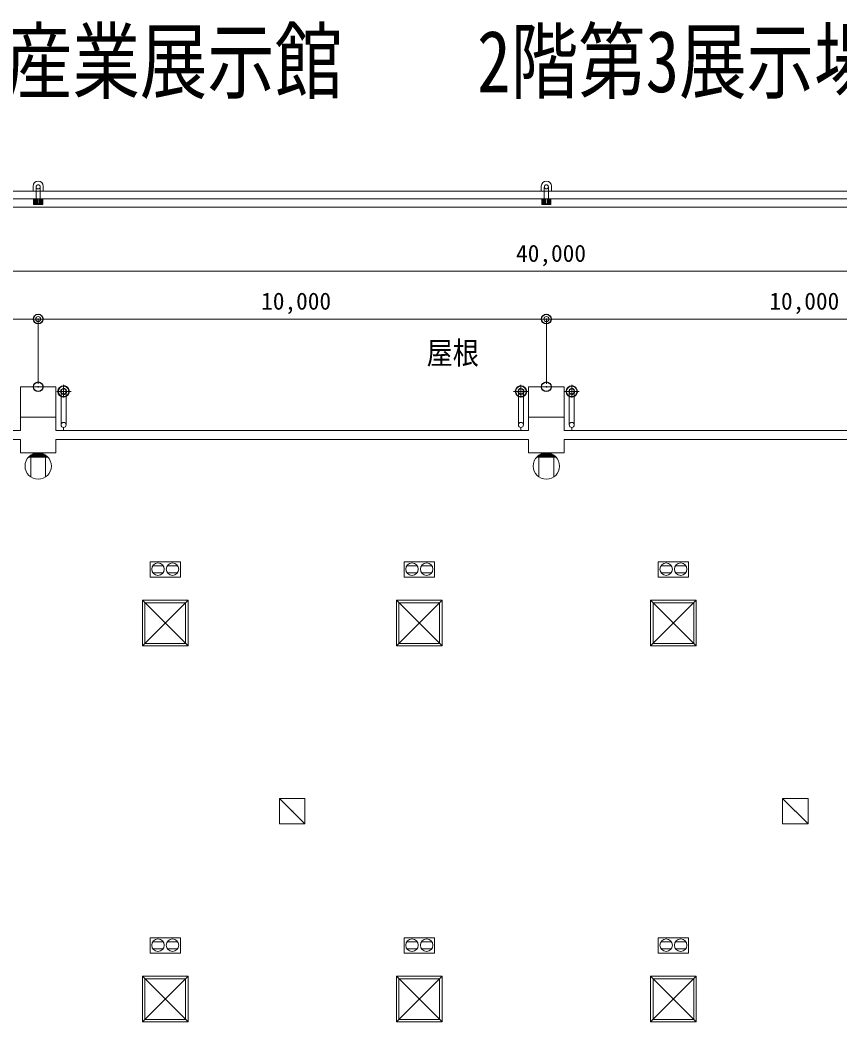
# Model space of a CAD drawing. Units: millimetres, scale not verified. Extents: x -18096 to 46307, y -19066 to 29624.
# Drawn here: x -1775 to 14359, y 9713 to 29431 of the extents above; entities that cross this region are included whole.
import ezdxf
from ezdxf.enums import TextEntityAlignment as Align

# ---------------------------------------------------------------- set-up
doc = ezdxf.new("R2010")
doc.units = ezdxf.units.MM
doc.header["$LTSCALE"] = 380
doc.header["$PDMODE"] = 32
doc.header["$PDSIZE"] = 190
doc.linetypes.add('USER1', pattern=[1.693333, 0.846667, -0.846667])
doc.linetypes.add('USER3', pattern=[6.773333, 5.503333, -0.423333, 0.423333, -0.423333])
for name, color, linetype, lineweight in [('0-1_C-7', 4, 'Continuous', 18), ('0-2_6-3', 1, 'Continuous', 18), ('0-3_C-2', 253, 'Continuous', 18), ('1-8_0-A', 8, 'Continuous', 18), ('1-9_0-9', 8, 'Continuous', 18), ('1-A_0-3', 8, 'Continuous', 18), ('1-E_0', 1, 'Continuous', 18), ('2-0_6-8', 253, 'Continuous', 18), ('2-9_0-7', 8, 'Continuous', 18), ('2-A_0-4', 8, 'USER3', 18), ('3-0_KUTAI', 1, 'Continuous', 18)]:
    doc.layers.add(name, color=color, linetype=linetype, lineweight=lineweight)
doc.layers.add('0-4_3-4', color=3, linetype='Continuous')
doc.layers.add('1-F_Defpoints', color=5, linetype='Continuous')
doc.styles.add('ＭＳ ゴシック', font='')
doc.styles.get('ＭＳ ゴシック').set_extended_font_data('MS Gothic')

# ---------------------------------------------------------------- blocks, each defined once
blk = doc.blocks.new('_Origin')
at = {"layer": '1-E_0'}
blk.add_line((0, 0), (-380, 0), dxfattribs=at)
blk.add_circle((0, 0), 190, dxfattribs=at)

msp = doc.modelspace()

# ---------------------------------------------------------------- linework, layer by layer
at = {"layer": '0-1_C-7', "color": 253}
for p, q in [((3831.9, 13613.1), (3331.9, 14113.1)), ((13731.9, 13613.1), (13231.9, 14113.1)), ((3599, 13863.1), (3567, 13863.1)), ((13499, 13863.1), (13467, 13863.1))]:
    msp.add_line(p, q, dxfattribs=at)
for points in [[(3831.9, 13613.1), (3831.9, 14113.1), (3331.9, 14113.1), (3331.9, 13613.1)], [(13731.9, 13613.1), (13731.9, 14113.1), (13231.9, 14113.1), (13231.9, 13613.1)]]:
    msp.add_lwpolyline(points, close=True, dxfattribs=at)
at = {"layer": '0-2_6-3'}
for p, q in [((-1223.7, 20828.1), (-1604.4, 20828.1)), ((-1596.3, 20840.2), (-1239.9, 20840.2)), ((-1584.1, 20852.4), (-1252, 20852.4)), ((-1563.9, 20828.1), (-1563.9, 20439.3)), ((-1559.8, 20872.6), (-1276.3, 20872.6)), ((-1535.5, 20884.8), (-1300.6, 20884.8)), ((-1337.1, 20901), (-1499.1, 20901)), ((-1272.3, 20828.1), (-1272.3, 20439.3)), ((8776.3, 20828.1), (8395.6, 20828.1)), ((8403.7, 20840.2), (8760.1, 20840.2)), ((8415.9, 20852.4), (8748, 20852.4)), ((8436.1, 20828.1), (8436.1, 20439.3)), ((8440.2, 20872.6), (8723.7, 20872.6)), ((8464.5, 20884.8), (8699.4, 20884.8)), ((8662.9, 20901), (8500.9, 20901)), ((8727.7, 20828.1), (8727.7, 20439.3))]:
    msp.add_line(p, q, dxfattribs=at)
for centre in [(-1418.1, 20653.9), (8581.9, 20653.9)]:
    msp.add_circle(centre, 259.2, dxfattribs=at)
at = {"layer": '0-3_C-2'}
for p, q in [((1531.9, 17113.1), (631.9, 18013.1)), ((6531.9, 17113.1), (5631.9, 18013.1)), ((11531.9, 17113.1), (10631.9, 18013.1)), ((1531.9, 9713.1), (631.9, 10613.1)), ((6531.9, 9713.1), (5631.9, 10613.1)), ((11531.9, 9713.1), (10631.9, 10613.1))]:
    msp.add_line(p, q, dxfattribs=at)
for points in [[(1531.9, 17113.1), (1531.9, 18013.1), (631.9, 18013.1), (631.9, 17113.1)], [(1531.9, 18013.1), (631.9, 17113.1), (1531.9, 17113.1)], [(6531.9, 17113.1), (6531.9, 18013.1), (5631.9, 18013.1), (5631.9, 17113.1)], [(6531.9, 18013.1), (5631.9, 17113.1), (6531.9, 17113.1)], [(11531.9, 17113.1), (11531.9, 18013.1), (10631.9, 18013.1), (10631.9, 17113.1)], [(11531.9, 18013.1), (10631.9, 17113.1), (11531.9, 17113.1)], [(1531.9, 9713.1), (1531.9, 10613.1), (631.9, 10613.1), (631.9, 9713.1)], [(1531.9, 10613.1), (631.9, 9713.1), (1531.9, 9713.1)], [(6531.9, 9713.1), (6531.9, 10613.1), (5631.9, 10613.1), (5631.9, 9713.1)], [(6531.9, 10613.1), (5631.9, 9713.1), (6531.9, 9713.1)], [(11531.9, 9713.1), (11531.9, 10613.1), (10631.9, 10613.1), (10631.9, 9713.1)], [(11531.9, 10613.1), (10631.9, 9713.1), (11531.9, 9713.1)]]:
    msp.add_lwpolyline(points, dxfattribs=at)
for points in [[(1481.9, 17163.1), (1481.9, 17963.1), (681.9, 17963.1), (681.9, 17163.1)], [(6481.9, 17163.1), (6481.9, 17963.1), (5681.9, 17963.1), (5681.9, 17163.1)], [(11481.9, 17163.1), (11481.9, 17963.1), (10681.9, 17963.1), (10681.9, 17163.1)], [(1481.9, 9763.1), (1481.9, 10563.1), (681.9, 10563.1), (681.9, 9763.1)], [(6481.9, 9763.1), (6481.9, 10563.1), (5681.9, 10563.1), (5681.9, 9763.1)], [(11481.9, 9763.1), (11481.9, 10563.1), (10681.9, 10563.1), (10681.9, 9763.1)]]:
    msp.add_lwpolyline(points, close=True, dxfattribs=at)
at = {"layer": '1-8_0-A'}
for p, q in [((-968.1, 21462), (-968.1, 22121.5)), ((-868.1, 21462), (-868.1, 22125)), ((8031.9, 21462), (8031.9, 22125)), ((8131.9, 21462), (8131.9, 22121.5)), ((9031.9, 21462), (9031.9, 22121.5)), ((9131.9, 21462), (9131.9, 22125))]:
    msp.add_line(p, q, dxfattribs=at)
for centre in [(-918.1, 22121.5), (8081.9, 22121.5), (9081.9, 22121.5)]:
    msp.add_arc(centre, 50, 0, 180, dxfattribs=at)
at = {"layer": '1-9_0-9'}
for p, q in [((-12018.1, 26063.1), (29181.9, 26063.1)), ((-1518.1, 26063.1), (-1518.1, 26163.1)), ((-1318.1, 26063.1), (-1318.1, 26163.1)), ((8481.9, 26063.1), (8481.9, 26163.1)), ((8681.9, 26063.1), (8681.9, 26163.1)), ((-11868.1, 25913.1), (29031.9, 25913.1)), ((-1508.1, 25913.1), (-1508.1, 25798.1)), ((-1491.6, 25913.1), (-1491.6, 25814.6)), ((-1344.6, 25913.1), (-1344.6, 25814.6)), ((-1328.1, 25913.1), (-1328.1, 25798.1)), ((8491.9, 25913.1), (8491.9, 25798.1)), ((8508.4, 25913.1), (8508.4, 25814.6)), ((8655.4, 25913.1), (8655.4, 25814.6)), ((8671.9, 25913.1), (8671.9, 25798.1)), ((-11868.1, 25748.1), (29031.9, 25748.1)), ((-1508.1, 25798.1), (-1328.1, 25798.1)), ((-1491.6, 25814.6), (-1344.6, 25814.6)), ((8491.9, 25798.1), (8671.9, 25798.1)), ((8508.4, 25814.6), (8655.4, 25814.6)), ((-918.1, 21413.1), (-918.1, 21353.1)), ((8081.9, 21413.1), (8081.9, 21353.1)), ((9081.9, 21413.1), (9081.9, 21353.1))]:
    msp.add_line(p, q, dxfattribs=at)
at = {"layer": '1-9_0-9', "linetype": 'USER1'}
for p, q in [((-1458, 26141.5), (-1458, 25913.1)), ((-1378.2, 26141.5), (-1378.2, 25913.1)), ((8542, 26141.5), (8542, 25913.1)), ((8621.8, 26141.5), (8621.8, 25913.1))]:
    msp.add_line(p, q, dxfattribs=at)
for centre in [(-1418.1, 26148.1), (8581.9, 26148.1)]:
    msp.add_circle(centre, 40, dxfattribs=at)
at = {"layer": '1-9_0-9'}
for centre in [(-918.1, 22121.5), (8081.9, 22121.5), (9081.9, 22121.5), (-918.1, 21463.1), (8081.9, 21463.1), (9081.9, 21463.1)]:
    msp.add_circle(centre, 50, dxfattribs=at)
for centre, radius, start, end in [((-1418.1, 26163.1), 100, 0, 180), ((8581.9, 26163.1), 100, 0, 180), ((-918.1, 22121.5), 112.5, 90, 270), ((-918.1, 22121.5), 102.5, 90, 270), ((-918.1, 22121.5), 59, 90, 270), ((-918.1, 22121.5), 112.5, 333.61221, 90), ((-918.1, 22121.5), 102.5, 330.8036, 90), ((-918.1, 22121.5), 59, 302.0638, 90), ((8081.9, 22121.5), 112.5, 90, 206.38779), ((8081.9, 22121.5), 102.5, 90, 209.1964), ((8081.9, 22121.5), 59, 90, 237.9362), ((8081.9, 22121.5), 112.5, 270, 90), ((8081.9, 22121.5), 102.5, 270, 90), ((8081.9, 22121.5), 59, 270, 90), ((9081.9, 22121.5), 112.5, 90, 270), ((9081.9, 22121.5), 102.5, 90, 270), ((9081.9, 22121.5), 59, 90, 270), ((9081.9, 22121.5), 112.5, 333.61221, 90), ((9081.9, 22121.5), 102.5, 330.8036, 90), ((9081.9, 22121.5), 59, 302.0638, 90), ((-918.1, 22121.5), 112.5, 270, 333.61221), ((-918.1, 22121.5), 59, 270, 302.0638), ((-918.1, 22121.5), 102.5, 270, 330.8036), ((8081.9, 22121.5), 112.5, 206.38779, 270), ((8081.9, 22121.5), 102.5, 209.1964, 270), ((8081.9, 22121.5), 59, 237.9362, 270), ((9081.9, 22121.5), 112.5, 270, 333.61221), ((9081.9, 22121.5), 59, 270, 302.0638), ((9081.9, 22121.5), 102.5, 270, 330.8036)]:
    msp.add_arc(centre, radius, start, end, dxfattribs=at)
at = {"layer": '1-A_0-3'}
for p, q in [((-1068.1, 21613.1), (-1768.1, 21613.1)), ((-1768.1, 21613.1), (-1768.1, 21353.1)), ((-1068.1, 21353.1), (-1068.1, 21613.1)), ((8231.9, 21613.1), (8231.9, 21353.1)), ((8931.9, 21613.1), (8231.9, 21613.1)), ((8931.9, 21353.1), (8931.9, 21613.1)), ((-1768.1, 21353.1), (-11218.1, 21353.1)), ((-1068.1, 21353.1), (8231.9, 21353.1)), ((8931.9, 21353.1), (18231.9, 21353.1))]:
    msp.add_line(p, q, dxfattribs=at)
at = {"layer": '1-A_0-3', "color": 7}
for p, q in [((-1768.1, 21173.1), (-11218.1, 21173.1)), ((-1768.1, 21173.1), (-1768.1, 20913.1)), ((-1068.1, 20913.1), (-1068.1, 21173.1)), ((-1068.1, 21173.1), (8231.9, 21173.1)), ((8231.9, 21173.1), (8231.9, 20913.1)), ((8931.9, 20913.1), (8931.9, 21173.1)), ((8931.9, 21173.1), (18231.9, 21173.1)), ((-1768.1, 20913.1), (-1068.1, 20913.1)), ((8231.9, 20913.1), (8931.9, 20913.1))]:
    msp.add_line(p, q, dxfattribs=at)
at = {"layer": '1-A_0-3'}
for points in [[(-1068.1, 21613.1), (-1768.1, 21613.1), (-1768.1, 22213.1)], [(-1068.1, 21613.1), (-1068.1, 22213.1), (-1768.1, 22213.1)], [(8931.9, 21613.1), (8231.9, 21613.1), (8231.9, 22213.1)], [(8931.9, 21613.1), (8931.9, 22213.1), (8231.9, 22213.1)]]:
    msp.add_lwpolyline(points, dxfattribs=at)
at = {"layer": '1-F_Defpoints'}
for p in [(-1418.1, 23545.7), (8581.9, 23545.7), (-1418.1, 22213.1), (8581.9, 22213.1)]:
    msp.add_point(p, dxfattribs=at)
at = {"layer": '2-0_6-8'}
for p, q in [((1040.7, 18692.3), (837.1, 18692.3)), ((1040.7, 18553.9), (837.1, 18553.9)), ((1327.2, 18692.3), (1123.6, 18692.3)), ((1327.2, 18553.9), (1123.6, 18553.9)), ((6040.7, 18692.3), (5837.1, 18692.3)), ((6040.7, 18553.9), (5837.1, 18553.9)), ((6327.2, 18692.3), (6123.6, 18692.3)), ((6327.2, 18553.9), (6123.6, 18553.9)), ((11040.7, 18692.3), (10837.1, 18692.3)), ((11040.7, 18553.9), (10837.1, 18553.9)), ((11327.2, 18692.3), (11123.6, 18692.3)), ((11327.2, 18553.9), (11123.6, 18553.9)), ((1040.7, 11292.3), (837.1, 11292.3)), ((1327.2, 11292.3), (1123.6, 11292.3)), ((6040.7, 11292.3), (5837.1, 11292.3)), ((6327.2, 11292.3), (6123.6, 11292.3)), ((11040.7, 11292.3), (10837.1, 11292.3)), ((11327.2, 11292.3), (11123.6, 11292.3)), ((1040.7, 11153.9), (837.1, 11153.9)), ((1327.2, 11153.9), (1123.6, 11153.9)), ((6040.7, 11153.9), (5837.1, 11153.9)), ((6327.2, 11153.9), (6123.6, 11153.9)), ((11040.7, 11153.9), (10837.1, 11153.9)), ((11327.2, 11153.9), (11123.6, 11153.9))]:
    msp.add_line(p, q, dxfattribs=at)
for points in [[(783.5, 18467.6), (783.5, 18769.5), (1380.7, 18769.5), (1380.7, 18467.6)], [(5783.5, 18467.6), (5783.5, 18769.5), (6380.7, 18769.5), (6380.7, 18467.6)], [(10783.5, 18467.6), (10783.5, 18769.5), (11380.7, 18769.5), (11380.7, 18467.6)], [(783.5, 11067.6), (783.5, 11369.5), (1380.7, 11369.5), (1380.7, 11067.6)], [(5783.5, 11067.6), (5783.5, 11369.5), (6380.7, 11369.5), (6380.7, 11067.6)], [(10783.5, 11067.6), (10783.5, 11369.5), (11380.7, 11369.5), (11380.7, 11067.6)]]:
    msp.add_lwpolyline(points, close=True, dxfattribs=at)
for centre in [(938.8, 18623.1), (1225.3, 18623.1), (5938.8, 18623.1), (6225.3, 18623.1), (10938.8, 18623.1), (11225.3, 18623.1), (938.8, 11223.1), (1225.3, 11223.1), (5938.8, 11223.1), (6225.3, 11223.1), (10938.8, 11223.1), (11225.3, 11223.1)]:
    msp.add_circle(centre, 123, dxfattribs=at)
at = {"layer": '2-A_0-4'}
for p, q in [((-1476.9, 25913.1), (-1476.9, 25814.6)), ((-1462.2, 25913.1), (-1462.2, 25814.6)), ((-1447.5, 25913.1), (-1447.5, 25814.6)), ((-1432.8, 25913.1), (-1432.8, 25814.6)), ((-1403.4, 25913.1), (-1403.4, 25814.6)), ((-1388.7, 25913.1), (-1388.7, 25814.6)), ((-1374, 25913.1), (-1374, 25814.6)), ((-1359.3, 25913.1), (-1359.3, 25814.6)), ((8523.1, 25913.1), (8523.1, 25814.6)), ((8537.8, 25913.1), (8537.8, 25814.6)), ((8552.5, 25913.1), (8552.5, 25814.6)), ((8567.2, 25913.1), (8567.2, 25814.6)), ((8596.6, 25913.1), (8596.6, 25814.6)), ((8611.3, 25913.1), (8611.3, 25814.6)), ((8626, 25913.1), (8626, 25814.6)), ((8640.7, 25913.1), (8640.7, 25814.6)), ((-1054.2, 22121.5), (-770.7, 22121.5)), ((-918.1, 22003.5), (-918.1, 22252.8)), ((8218, 22121.5), (7934.5, 22121.5)), ((8081.9, 22003.5), (8081.9, 22252.8)), ((8945.8, 22121.5), (9229.3, 22121.5)), ((9081.9, 22003.5), (9081.9, 22252.8))]:
    msp.add_line(p, q, dxfattribs=at)
at = {"layer": '3-0_KUTAI'}
for p, q in [((-11318.1, 24486.5), (28481.9, 24486.5)), ((-11318.1, 23545.7), (-1518.1, 23545.7)), ((-1418.1, 22273.1), (-1418.1, 23545.7)), ((-1418.1, 22273.1), (-1418.1, 23545.7)), ((-1318.1, 23545.7), (8481.9, 23545.7)), ((8581.9, 22273.1), (8581.9, 23545.7)), ((8581.9, 22273.1), (8581.9, 23545.7)), ((8681.9, 23545.7), (18481.9, 23545.7))]:
    msp.add_line(p, q, dxfattribs=at)

# ---------------------------------------------------------------- block references
at = {"layer": '3-0_KUTAI', "xscale": 0.2631579, "yscale": 0.2631579}
for p in [(-1418.1, 23545.7), (8581.9, 23545.7)]:
    msp.add_blockref('_Origin', p, dxfattribs=at)
at = {"layer": '3-0_KUTAI', "xscale": 0.2631579, "yscale": 0.2631579, "rotation": 180}
for p in [(-1418.1, 23545.7), (8581.9, 23545.7)]:
    msp.add_blockref('_Origin', p, dxfattribs=at)

# ---------------------------------------------------------------- texts
at = {"layer": '0-4_3-4', "style": 'ＭＳ ゴシック', "width": 0.8}
msp.add_text('浜松市総合産業展示館\u3000\u30002階第3展示場平面図（縮尺1/200）', height=1216, dxfattribs=at).set_placement((-8704.6, 27646.5), align=Align.BOTTOM_LEFT)
at = {"layer": '2-9_0-7', "style": 'ＭＳ ゴシック', "width": 0.85}
msp.add_text('屋根', height=443, dxfattribs=at).set_placement((6226.5, 22525.3), align=Align.BOTTOM_LEFT)
at = {"layer": '3-0_KUTAI', "color": 3, "style": 'ＭＳ ゴシック'}
for s, p in [('40,000', (7986.1, 24571)), ('10,000', (2969.8, 23630.2)), ('10,000', (12969.8, 23630.2))]:
    msp.add_text(s, height=337.1, dxfattribs=at).set_placement(p, align=Align.BOTTOM_LEFT)

doc.saveas('drawing.dxf')
